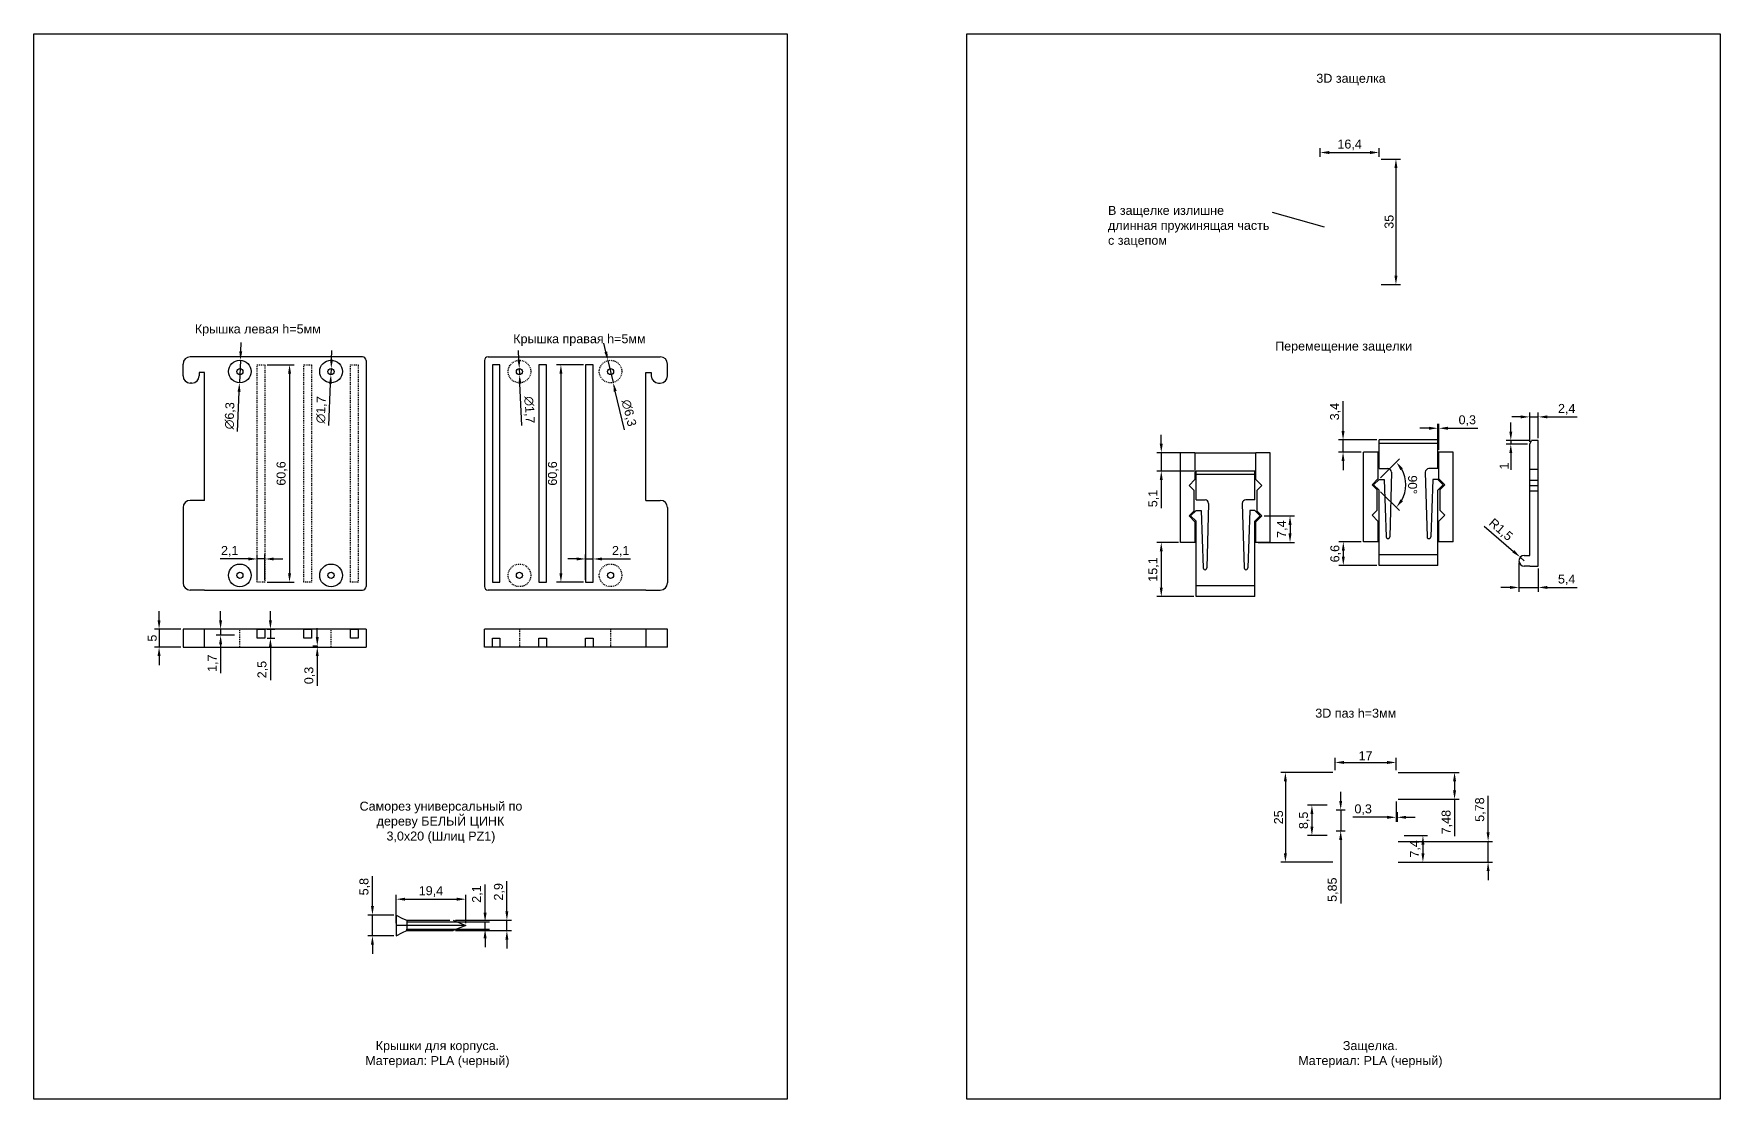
# Model space of a CAD drawing. Header units: millimetres. Extents: x 0 to 730, y 0 to 297.
# Drawn here: x 260 to 730, y 0 to 297 of the extents above; entities that cross this region are included whole.
import ezdxf

# ---------------------------------------------------------------- set-up
doc = ezdxf.new("R2010")
doc.units = ezdxf.units.MM
doc.linetypes.add('ACAD_ISO02W100', pattern=[15, 12, -3])
doc.linetypes.add('HIDDEN', pattern=[0.5, 0.25, -0.25])
doc.styles.get("Standard").update_dxf_attribs({"font": 'arial.ttf'})
doc.dimstyles.new('ISO-25', dxfattribs={"dimtxt": 2.5, "dimasz": 2.5, "dimexe": 1.25, "dimexo": 0.625, "dimtad": 1, "dimtxsty": 'Standard', "dimcen": 2.5, "dimadec": 0, "dimazin": 0, "dimtfac": 1, "dimtmove": 0, "dimatfit": 3, "dimfxl": 1, "dimarcsym": 0})

# ---------------------------------------------------------------- blocks, each defined once
blk = doc.blocks.new('*D49')
at = {"color": 0, "lineweight": -2, "transparency": 16777216}
for p, q in [((343, 206.17), (343.11, 208.67)), ((342.89, 203.68), (342.82, 201.98)), ((342.2, 187.81), (342.71, 199.48))]:
    blk.add_line(p, q, dxfattribs=at)
at = {"color": 0, "transparency": 16777216}
for points in [[(342.58, 206.19), (343.41, 206.16), (342.89, 203.68)], [(342.29, 199.5), (343.12, 199.46), (342.82, 201.98)]]:
    blk.add_solid(points, dxfattribs=at)
at = {"layer": 'Defpoints', "color": 0, "transparency": 16777216}
for p in [(342.89, 203.68), (342.82, 201.98)]:
    blk.add_point(p, dxfattribs=at)
at = {"color": 0, "transparency": 16777216, "insert": (340.22, 192.16), "char_height": 2.5, "attachment_point": 5, "rotation": 87.5131}
blk.add_mtext('∅1,7', dxfattribs=at)
blk = doc.blocks.new('*D50')
at = {"color": 0, "lineweight": -2, "transparency": 16777216}
for p, q in [((317.69, 208.47), (317.8, 210.97)), ((317.59, 205.98), (317.32, 199.68)), ((316.75, 186.17), (317.21, 197.18))]:
    blk.add_line(p, q, dxfattribs=at)
at = {"color": 0, "transparency": 16777216}
for points in [[(317.28, 208.49), (318.11, 208.46), (317.59, 205.98)], [(316.8, 197.2), (317.63, 197.17), (317.32, 199.68)]]:
    blk.add_solid(points, dxfattribs=at)
at = {"layer": 'Defpoints', "color": 0, "transparency": 16777216}
for p in [(317.59, 205.98), (317.32, 199.68)]:
    blk.add_point(p, dxfattribs=at)
at = {"color": 0, "transparency": 16777216, "insert": (314.76, 190.52), "char_height": 2.5, "attachment_point": 5, "rotation": 87.5788}
blk.add_mtext('∅6,3', dxfattribs=at)
blk = doc.blocks.new('*D51')
at = {"color": 0, "lineweight": -2, "transparency": 16777216}
for p, q in [((325.03, 204.73), (332.54, 204.73)), ((331.29, 202.23), (331.29, 146.63)), ((325.03, 144.13), (332.54, 144.13))]:
    blk.add_line(p, q, dxfattribs=at)
at = {"color": 0, "transparency": 16777216}
for points in [[(330.87, 202.23), (331.71, 202.23), (331.29, 204.73)], [(330.87, 146.63), (331.71, 146.63), (331.29, 144.13)]]:
    blk.add_solid(points, dxfattribs=at)
at = {"layer": 'Defpoints', "color": 0, "transparency": 16777216}
for p in [(324.4, 204.73), (324.4, 144.13), (331.29, 144.13)]:
    blk.add_point(p, dxfattribs=at)
at = {"color": 0, "transparency": 16777216, "insert": (329.16, 174.43), "char_height": 2.5, "attachment_point": 5, "rotation": 90}
blk.add_mtext('60,6', dxfattribs=at)
blk = doc.blocks.new('*D52')
at = {"color": 0, "lineweight": -2, "transparency": 16777216}
for p, q in [((319.8, 150.6), (311.94, 150.6)), ((322.3, 144.75), (322.3, 151.85)), ((324.4, 150.6), (322.3, 150.6)), ((324.4, 144.75), (324.4, 151.85)), ((326.9, 150.6), (329.4, 150.6))]:
    blk.add_line(p, q, dxfattribs=at)
at = {"color": 0, "transparency": 16777216}
for points in [[(319.8, 151.02), (319.8, 150.19), (322.3, 150.6)], [(326.9, 151.02), (326.9, 150.19), (324.4, 150.6)]]:
    blk.add_solid(points, dxfattribs=at)
at = {"layer": 'Defpoints', "color": 0, "transparency": 16777216}
for p in [(324.4, 150.6), (322.3, 144.13), (324.4, 144.13)]:
    blk.add_point(p, dxfattribs=at)
at = {"color": 0, "transparency": 16777216, "insert": (314.62, 152.73), "char_height": 2.5, "attachment_point": 5}
blk.add_mtext('2,1', dxfattribs=at)
blk = doc.blocks.new('*D53')
at = {"color": 0, "lineweight": -2, "transparency": 16777216}
for p, q in [((294.93, 133.53), (294.93, 136.03)), ((300.98, 131.03), (293.68, 131.03)), ((294.93, 131.03), (294.93, 126.03)), ((300.98, 126.03), (293.68, 126.03)), ((294.93, 123.53), (294.93, 121.03))]:
    blk.add_line(p, q, dxfattribs=at)
at = {"color": 0, "transparency": 16777216}
for points in [[(294.51, 133.53), (295.34, 133.53), (294.93, 131.03)], [(294.51, 123.53), (295.34, 123.53), (294.93, 126.03)]]:
    blk.add_solid(points, dxfattribs=at)
at = {"layer": 'Defpoints', "color": 0, "transparency": 16777216}
for p in [(301.6, 131.03), (294.93, 126.03), (301.6, 126.03)]:
    blk.add_point(p, dxfattribs=at)
at = {"color": 0, "transparency": 16777216, "insert": (293.03, 128.53), "char_height": 2.5, "attachment_point": 5, "rotation": 90}
blk.add_mtext('5', dxfattribs=at)
blk = doc.blocks.new('*D54')
at = {"color": 0, "lineweight": -2, "transparency": 16777216}
for p, q in [((325.96, 133.53), (325.96, 136.03)), ((325.03, 131.03), (327.21, 131.03)), ((325.03, 128.53), (327.21, 128.53)), ((325.96, 131.03), (325.96, 128.53)), ((325.96, 126.03), (325.96, 116.84))]:
    blk.add_line(p, q, dxfattribs=at)
at = {"color": 0, "transparency": 16777216}
for points in [[(325.54, 133.53), (326.38, 133.53), (325.96, 131.03)], [(325.54, 126.03), (326.38, 126.03), (325.96, 128.53)]]:
    blk.add_solid(points, dxfattribs=at)
at = {"layer": 'Defpoints', "color": 0, "transparency": 16777216}
for p in [(324.4, 131.03), (324.4, 128.53), (325.96, 131.03)]:
    blk.add_point(p, dxfattribs=at)
at = {"color": 0, "transparency": 16777216, "insert": (323.83, 119.77), "char_height": 2.5, "attachment_point": 5, "rotation": 90}
blk.add_mtext('2,5', dxfattribs=at)
blk = doc.blocks.new('*D55')
at = {"color": 0, "lineweight": -2, "transparency": 16777216}
for p, q in [((312.08, 133.53), (312.08, 136.03)), ((315.98, 131.03), (310.83, 131.03)), ((315.98, 129.33), (310.83, 129.33)), ((312.08, 131.03), (312.08, 129.33)), ((312.08, 126.83), (312.08, 118.76))]:
    blk.add_line(p, q, dxfattribs=at)
at = {"color": 0, "transparency": 16777216}
for points in [[(311.66, 133.53), (312.49, 133.53), (312.08, 131.03)], [(311.66, 126.83), (312.49, 126.83), (312.08, 129.33)]]:
    blk.add_solid(points, dxfattribs=at)
at = {"layer": 'Defpoints', "color": 0, "transparency": 16777216}
for p in [(312.08, 129.33), (316.6, 131.03), (316.6, 129.33)]:
    blk.add_point(p, dxfattribs=at)
at = {"color": 0, "transparency": 16777216, "insert": (309.95, 121.54), "char_height": 2.5, "attachment_point": 5, "rotation": 90}
blk.add_mtext('1,7', dxfattribs=at)
blk = doc.blocks.new('*D56')
at = {"color": 0, "lineweight": -2, "transparency": 16777216}
for p, q in [((339.02, 128.83), (339.02, 131.33)), ((339.08, 126.33), (337.77, 126.33)), ((339.08, 126.03), (337.77, 126.03)), ((339.02, 126.33), (339.02, 126.03)), ((339.02, 123.53), (339.02, 115.23))]:
    blk.add_line(p, q, dxfattribs=at)
at = {"color": 0, "transparency": 16777216}
for points in [[(338.6, 128.83), (339.43, 128.83), (339.02, 126.33)], [(338.6, 123.53), (339.43, 123.53), (339.02, 126.03)]]:
    blk.add_solid(points, dxfattribs=at)
at = {"layer": 'Defpoints', "color": 0, "transparency": 16777216}
for p in [(339.02, 126.03), (339.7, 126.33), (339.7, 126.03)]:
    blk.add_point(p, dxfattribs=at)
at = {"color": 0, "transparency": 16777216, "insert": (336.89, 118.13), "char_height": 2.5, "attachment_point": 5, "rotation": 90}
blk.add_mtext('0,3', dxfattribs=at)
blk = doc.blocks.new('*D57')
at = {"color": 0, "lineweight": -2, "transparency": 16777216}
for p, q in [((360.99, 49.08), (360.99, 57.02)), ((380.39, 49.08), (380.39, 57.02)), ((363.49, 55.77), (377.89, 55.77))]:
    blk.add_line(p, q, dxfattribs=at)
at = {"color": 0, "transparency": 16777216}
for points in [[(363.49, 56.19), (363.49, 55.35), (360.99, 55.77)], [(377.89, 56.19), (377.89, 55.35), (380.39, 55.77)]]:
    blk.add_solid(points, dxfattribs=at)
at = {"layer": 'Defpoints', "color": 0, "transparency": 16777216}
for p in [(380.39, 55.77), (360.99, 48.45), (380.39, 48.45)]:
    blk.add_point(p, dxfattribs=at)
at = {"color": 0, "transparency": 16777216, "insert": (370.69, 57.9), "char_height": 2.5, "attachment_point": 5}
blk.add_mtext('19,4', dxfattribs=at)
blk = doc.blocks.new('*D58')
at = {"color": 0, "lineweight": -2, "transparency": 16777216}
for p, q in [((354.39, 53.85), (354.39, 62.16)), ((360.37, 51.35), (353.14, 51.35)), ((354.39, 45.55), (354.39, 51.35)), ((360.37, 45.55), (353.14, 45.55)), ((354.39, 43.05), (354.39, 40.55))]:
    blk.add_line(p, q, dxfattribs=at)
at = {"color": 0, "transparency": 16777216}
for points in [[(353.97, 53.85), (354.8, 53.85), (354.39, 51.35)], [(353.97, 43.05), (354.8, 43.05), (354.39, 45.55)]]:
    blk.add_solid(points, dxfattribs=at)
at = {"layer": 'Defpoints', "color": 0, "transparency": 16777216}
for p in [(360.99, 51.35), (354.39, 45.55), (360.99, 45.55)]:
    blk.add_point(p, dxfattribs=at)
at = {"color": 0, "transparency": 16777216, "insert": (352.26, 59.26), "char_height": 2.5, "attachment_point": 5, "rotation": 90}
blk.add_mtext('5,8', dxfattribs=at)
blk = doc.blocks.new('*D59')
at = {"color": 0, "lineweight": -2, "transparency": 16777216}
for p, q in [((391.86, 52.4), (391.86, 60.75)), ((377.52, 49.9), (393.11, 49.9)), ((377.52, 47), (393.11, 47)), ((391.86, 47), (391.86, 49.9)), ((391.86, 44.5), (391.86, 42))]:
    blk.add_line(p, q, dxfattribs=at)
at = {"color": 0, "transparency": 16777216}
for points in [[(391.44, 52.4), (392.27, 52.4), (391.86, 49.9)], [(391.44, 44.5), (392.27, 44.5), (391.86, 47)]]:
    blk.add_solid(points, dxfattribs=at)
at = {"layer": 'Defpoints', "color": 0, "transparency": 16777216}
for p in [(376.89, 49.9), (376.89, 47), (391.86, 47)]:
    blk.add_point(p, dxfattribs=at)
at = {"color": 0, "transparency": 16777216, "insert": (389.73, 57.83), "char_height": 2.5, "attachment_point": 5, "rotation": 90}
blk.add_mtext('2,9', dxfattribs=at)
blk = doc.blocks.new('*D60')
at = {"color": 0, "lineweight": -2, "transparency": 16777216}
for p, q in [((385.78, 52), (385.78, 59.87)), ((364.62, 49.5), (387.03, 49.5)), ((364.62, 47.4), (387.03, 47.4)), ((385.78, 47.4), (385.78, 49.5)), ((385.78, 44.9), (385.78, 42.4))]:
    blk.add_line(p, q, dxfattribs=at)
at = {"color": 0, "transparency": 16777216}
for points in [[(385.36, 52), (386.2, 52), (385.78, 49.5)], [(385.36, 44.9), (386.2, 44.9), (385.78, 47.4)]]:
    blk.add_solid(points, dxfattribs=at)
at = {"layer": 'Defpoints', "color": 0, "transparency": 16777216}
for p in [(363.99, 49.5), (363.99, 47.4), (385.78, 47.4)]:
    blk.add_point(p, dxfattribs=at)
at = {"color": 0, "transparency": 16777216, "insert": (383.65, 57.19), "char_height": 2.5, "attachment_point": 5, "rotation": 90}
blk.add_mtext('2,1', dxfattribs=at)
blk = doc.blocks.new('*D61')
at = {"color": 0, "lineweight": -2, "transparency": 16777216}
for p, q in [((395.21, 206.17), (395.1, 208.67)), ((395.32, 203.68), (395.39, 201.98)), ((396, 187.81), (395.5, 199.48))]:
    blk.add_line(p, q, dxfattribs=at)
at = {"color": 0, "transparency": 16777216}
for points in [[(395.62, 206.19), (394.79, 206.16), (395.32, 203.68)], [(395.91, 199.5), (395.08, 199.46), (395.39, 201.98)]]:
    blk.add_solid(points, dxfattribs=at)
at = {"layer": 'Defpoints', "color": 0, "transparency": 16777216}
for p in [(395.32, 203.68), (395.39, 201.98)]:
    blk.add_point(p, dxfattribs=at)
at = {"color": 0, "transparency": 16777216, "insert": (397.99, 192.16), "char_height": 2.5, "attachment_point": 5, "rotation": 272.4869}
blk.add_mtext('∅1,7', dxfattribs=at)
blk = doc.blocks.new('*D62')
at = {"color": 0, "lineweight": -2, "transparency": 16777216}
for p, q in [((419.44, 208.32), (418.86, 210.76)), ((420.02, 205.89), (421.48, 199.76)), ((424.62, 186.61), (422.06, 197.33))]:
    blk.add_line(p, q, dxfattribs=at)
at = {"color": 0, "transparency": 16777216}
for points in [[(419.85, 208.42), (419.04, 208.23), (420.02, 205.89)], [(422.47, 197.43), (421.66, 197.24), (421.48, 199.76)]]:
    blk.add_solid(points, dxfattribs=at)
at = {"layer": 'Defpoints', "color": 0, "transparency": 16777216}
for p in [(420.02, 205.89), (421.48, 199.76)]:
    blk.add_point(p, dxfattribs=at)
at = {"color": 0, "transparency": 16777216, "insert": (425.74, 191.26), "char_height": 2.5, "attachment_point": 5, "rotation": 283.4225}
blk.add_mtext('∅6,3', dxfattribs=at)
blk = doc.blocks.new('*D63')
at = {"color": 0, "lineweight": -2, "transparency": 16777216}
for p, q in [((413.18, 204.73), (405.67, 204.73)), ((406.92, 202.23), (406.92, 146.63)), ((413.18, 144.13), (405.67, 144.13))]:
    blk.add_line(p, q, dxfattribs=at)
at = {"color": 0, "transparency": 16777216}
for points in [[(406.5, 202.23), (407.33, 202.23), (406.92, 204.73)], [(406.5, 146.63), (407.33, 146.63), (406.92, 144.13)]]:
    blk.add_solid(points, dxfattribs=at)
at = {"layer": 'Defpoints', "color": 0, "transparency": 16777216}
for p in [(413.8, 204.73), (406.92, 144.13), (413.8, 144.13)]:
    blk.add_point(p, dxfattribs=at)
at = {"color": 0, "transparency": 16777216, "insert": (404.79, 174.43), "char_height": 2.5, "attachment_point": 5, "rotation": 90}
blk.add_mtext('60,6', dxfattribs=at)
blk = doc.blocks.new('*D64')
at = {"color": 0, "lineweight": -2, "transparency": 16777216}
for p, q in [((411.3, 150.6), (408.8, 150.6)), ((413.8, 144.75), (413.8, 151.85)), ((413.8, 150.6), (415.9, 150.6)), ((415.9, 144.75), (415.9, 151.85)), ((418.4, 150.6), (426.26, 150.6))]:
    blk.add_line(p, q, dxfattribs=at)
at = {"color": 0, "transparency": 16777216}
for points in [[(411.3, 151.02), (411.3, 150.19), (413.8, 150.6)], [(418.4, 151.02), (418.4, 150.19), (415.9, 150.6)]]:
    blk.add_solid(points, dxfattribs=at)
at = {"layer": 'Defpoints', "color": 0, "transparency": 16777216}
for p in [(413.8, 150.6), (413.8, 144.13), (415.9, 144.13)]:
    blk.add_point(p, dxfattribs=at)
at = {"color": 0, "transparency": 16777216, "insert": (423.58, 152.73), "char_height": 2.5, "attachment_point": 5}
blk.add_mtext('2,1', dxfattribs=at)
blk = doc.blocks.new('*D89')
at = {"color": 0, "lineweight": -2, "transparency": 16777216}
for p, q in [((622.65, 91.71), (622.65, 95.13)), ((639.65, 91.71), (639.65, 95.13)), ((625.15, 93.88), (637.15, 93.88))]:
    blk.add_line(p, q, dxfattribs=at)
at = {"color": 0, "transparency": 16777216}
for points in [[(625.15, 94.3), (625.15, 93.46), (622.65, 93.88)], [(637.15, 94.3), (637.15, 93.46), (639.65, 93.88)]]:
    blk.add_solid(points, dxfattribs=at)
at = {"layer": 'Defpoints', "color": 0, "transparency": 16777216}
for p in [(622.65, 91.09), (639.65, 93.88), (639.65, 91.09)]:
    blk.add_point(p, dxfattribs=at)
at = {"color": 0, "transparency": 16777216, "insert": (631.15, 95.76), "char_height": 2.5, "attachment_point": 5}
blk.add_mtext('17', dxfattribs=at)
blk = doc.blocks.new('*D90')
at = {"color": 0, "lineweight": -2, "transparency": 16777216}
for p, q in [((620.41, 81.99), (614.95, 81.99)), ((616.2, 79.49), (616.2, 75.99)), ((620.41, 73.49), (614.95, 73.49))]:
    blk.add_line(p, q, dxfattribs=at)
at = {"color": 0, "transparency": 16777216}
for points in [[(615.79, 79.49), (616.62, 79.49), (616.2, 81.99)], [(615.79, 75.99), (616.62, 75.99), (616.2, 73.49)]]:
    blk.add_solid(points, dxfattribs=at)
at = {"layer": 'Defpoints', "color": 0, "transparency": 16777216}
for p in [(621.03, 81.99), (616.2, 73.49), (621.03, 73.49)]:
    blk.add_point(p, dxfattribs=at)
at = {"color": 0, "transparency": 16777216, "insert": (614.08, 77.74), "char_height": 2.5, "attachment_point": 5, "rotation": 90}
blk.add_mtext('8,5', dxfattribs=at)
blk = doc.blocks.new('*D91')
at = {"color": 0, "lineweight": -2, "transparency": 16777216}
for p, q in [((622.03, 91.09), (607.56, 91.09)), ((608.81, 88.59), (608.81, 68.59)), ((622.03, 66.09), (607.56, 66.09))]:
    blk.add_line(p, q, dxfattribs=at)
at = {"color": 0, "transparency": 16777216}
for points in [[(608.39, 88.59), (609.23, 88.59), (608.81, 91.09)], [(608.39, 68.59), (609.23, 68.59), (608.81, 66.09)]]:
    blk.add_solid(points, dxfattribs=at)
at = {"layer": 'Defpoints', "color": 0, "transparency": 16777216}
for p in [(622.65, 91.09), (608.81, 66.09), (622.65, 66.09)]:
    blk.add_point(p, dxfattribs=at)
at = {"color": 0, "transparency": 16777216, "insert": (606.91, 78.59), "char_height": 2.5, "attachment_point": 5, "rotation": 90}
blk.add_mtext('25', dxfattribs=at)
blk = doc.blocks.new('*D92')
at = {"color": 0, "lineweight": -2, "transparency": 16777216}
for p, q in [((639.65, 82.99), (639.65, 77.34)), ((639.95, 80.04), (639.95, 77.34)), ((637.15, 78.59), (627.58, 78.59)), ((639.95, 78.59), (639.65, 78.59)), ((642.45, 78.59), (644.95, 78.59))]:
    blk.add_line(p, q, dxfattribs=at)
at = {"color": 0, "transparency": 16777216}
for points in [[(637.15, 79.01), (637.15, 78.18), (639.65, 78.59)], [(642.45, 79.01), (642.45, 78.18), (639.95, 78.59)]]:
    blk.add_solid(points, dxfattribs=at)
at = {"layer": 'Defpoints', "color": 0, "transparency": 16777216}
for p in [(639.65, 83.61), (639.95, 80.66), (639.95, 78.59)]:
    blk.add_point(p, dxfattribs=at)
at = {"color": 0, "transparency": 16777216, "insert": (630.48, 80.72), "char_height": 2.5, "attachment_point": 5}
blk.add_mtext('0,3', dxfattribs=at)
blk = doc.blocks.new('*D93')
at = {"color": 0, "lineweight": -2, "transparency": 16777216}
for p, q in [((640.28, 91.09), (657.2, 91.09)), ((655.95, 88.59), (655.95, 86.11)), ((640.28, 83.61), (657.2, 83.61)), ((655.95, 83.61), (655.95, 73.38))]:
    blk.add_line(p, q, dxfattribs=at)
at = {"color": 0, "transparency": 16777216}
for points in [[(655.53, 88.59), (656.37, 88.59), (655.95, 91.09)], [(655.53, 86.11), (656.37, 86.11), (655.95, 83.61)]]:
    blk.add_solid(points, dxfattribs=at)
at = {"layer": 'Defpoints', "color": 0, "transparency": 16777216}
for p in [(639.65, 91.09), (639.65, 83.61), (655.95, 83.61)]:
    blk.add_point(p, dxfattribs=at)
at = {"color": 0, "transparency": 16777216, "insert": (653.82, 77.25), "char_height": 2.5, "attachment_point": 5, "rotation": 90}
blk.add_mtext('7,48', dxfattribs=at)
blk = doc.blocks.new('*D94')
at = {"color": 0, "lineweight": -2, "transparency": 16777216}
for p, q in [((665.3, 74.36), (665.3, 84.61)), ((640.28, 71.86), (666.55, 71.86)), ((665.3, 66.09), (665.3, 71.86)), ((640.28, 66.09), (666.55, 66.09)), ((665.3, 63.59), (665.3, 61.09))]:
    blk.add_line(p, q, dxfattribs=at)
at = {"color": 0, "transparency": 16777216}
for points in [[(664.89, 74.36), (665.72, 74.36), (665.3, 71.86)], [(664.89, 63.59), (665.72, 63.59), (665.3, 66.09)]]:
    blk.add_solid(points, dxfattribs=at)
at = {"layer": 'Defpoints', "color": 0, "transparency": 16777216}
for p in [(639.65, 71.86), (665.3, 71.86), (639.65, 66.09)]:
    blk.add_point(p, dxfattribs=at)
at = {"color": 0, "transparency": 16777216, "insert": (663.18, 80.74), "char_height": 2.5, "attachment_point": 5, "rotation": 90}
blk.add_mtext('5,78', dxfattribs=at)
blk = doc.blocks.new('*D95')
at = {"color": 0, "lineweight": -2, "transparency": 16777216}
for p, q in [((624.22, 83.16), (624.22, 85.66)), ((622.98, 80.66), (625.47, 80.66)), ((624.22, 80.66), (624.22, 74.81)), ((622.98, 74.81), (625.47, 74.81)), ((624.22, 72.31), (624.22, 54.54))]:
    blk.add_line(p, q, dxfattribs=at)
at = {"color": 0, "transparency": 16777216}
for points in [[(623.81, 83.16), (624.64, 83.16), (624.22, 80.66)], [(623.81, 72.31), (624.64, 72.31), (624.22, 74.81)]]:
    blk.add_solid(points, dxfattribs=at)
at = {"layer": 'Defpoints', "color": 0, "transparency": 16777216}
for p in [(622.35, 80.66), (622.35, 74.81), (624.22, 74.81)]:
    blk.add_point(p, dxfattribs=at)
at = {"color": 0, "transparency": 16777216, "insert": (622.1, 58.42), "char_height": 2.5, "attachment_point": 5, "rotation": 90}
blk.add_mtext('5,85', dxfattribs=at)
blk = doc.blocks.new('*D96')
at = {"color": 0, "lineweight": -2, "transparency": 16777216}
for p, q in [((624.88, 186.28), (624.88, 194.57)), ((634.27, 183.78), (623.63, 183.78)), ((624.88, 180.38), (624.88, 183.78)), ((629.97, 180.38), (623.63, 180.38)), ((624.88, 177.88), (624.88, 175.38))]:
    blk.add_line(p, q, dxfattribs=at)
at = {"color": 0, "transparency": 16777216}
for points in [[(624.46, 186.28), (625.3, 186.28), (624.88, 183.78)], [(624.46, 177.88), (625.3, 177.88), (624.88, 180.38)]]:
    blk.add_solid(points, dxfattribs=at)
at = {"layer": 'Defpoints', "color": 0, "transparency": 16777216}
for p in [(624.88, 183.78), (634.9, 183.78), (630.6, 180.38)]:
    blk.add_point(p, dxfattribs=at)
at = {"color": 0, "transparency": 16777216, "insert": (622.75, 191.67), "char_height": 2.5, "attachment_point": 5, "rotation": 90}
blk.add_mtext('3,4', dxfattribs=at)
blk = doc.blocks.new('*D97')
at = {"color": 0, "lineweight": -2, "transparency": 16777216}
for p, q in [((629.97, 155.38), (623.69, 155.38)), ((624.94, 152.88), (624.94, 151.28)), ((634.27, 148.78), (623.69, 148.78))]:
    blk.add_line(p, q, dxfattribs=at)
at = {"color": 0, "transparency": 16777216}
for points in [[(624.53, 152.88), (625.36, 152.88), (624.94, 155.38)], [(624.53, 151.28), (625.36, 151.28), (624.94, 148.78)]]:
    blk.add_solid(points, dxfattribs=at)
at = {"layer": 'Defpoints', "color": 0, "transparency": 16777216}
for p in [(630.6, 155.38), (624.94, 148.78), (634.9, 148.78)]:
    blk.add_point(p, dxfattribs=at)
at = {"color": 0, "transparency": 16777216, "insert": (622.82, 152.08), "char_height": 2.5, "attachment_point": 5, "rotation": 90}
blk.add_mtext('6,6', dxfattribs=at)
blk = doc.blocks.new('*D98')
at = {"color": 0, "lineweight": -2, "transparency": 16777216}
for p, q in [((651.3, 181), (651.3, 188.28)), ((651.6, 181), (651.6, 188.28)), ((648.8, 187.03), (646.3, 187.03)), ((651.3, 187.03), (651.6, 187.03)), ((654.1, 187.03), (662.4, 187.03))]:
    blk.add_line(p, q, dxfattribs=at)
at = {"color": 0, "transparency": 16777216}
for points in [[(648.8, 187.45), (648.8, 186.61), (651.3, 187.03)], [(654.1, 187.45), (654.1, 186.61), (651.6, 187.03)]]:
    blk.add_solid(points, dxfattribs=at)
at = {"layer": 'Defpoints', "color": 0, "transparency": 16777216}
for p in [(651.6, 187.03), (651.3, 180.38), (651.6, 180.38)]:
    blk.add_point(p, dxfattribs=at)
at = {"color": 0, "transparency": 16777216, "insert": (659.5, 189.16), "char_height": 2.5, "attachment_point": 5}
blk.add_mtext('0,3', dxfattribs=at)
blk = doc.blocks.new('*D99')
at = {"color": 0, "lineweight": -2, "transparency": 16777216}
for p, q in [((635.34, 173.22), (640.6, 178.48)), ((635.34, 169.34), (640.6, 164.07))]:
    blk.add_line(p, q, dxfattribs=at)
blk.add_arc((633.4, 171.28), 8.94, 331.0741, 28.9309, dxfattribs=at)
at = {"color": 0, "transparency": 16777216}
for points in [[(640.89, 175.35), (641.56, 175.85), (639.72, 177.6)], [(641.56, 166.7), (640.89, 167.2), (639.72, 164.96)]]:
    blk.add_solid(points, dxfattribs=at)
at = {"layer": 'Defpoints', "color": 0, "transparency": 16777216}
for p in [(633.4, 171.28), (633.4, 171.28), (634.9, 172.78), (634.9, 169.78), (642.03, 168.96)]:
    blk.add_point(p, dxfattribs=at)
at = {"color": 0, "transparency": 16777216, "insert": (644.24, 171.28), "char_height": 2.5, "attachment_point": 5, "rotation": 270.0025}
blk.add_mtext('90°', dxfattribs=at)
blk = doc.blocks.new('*D100')
at = {"color": 0, "lineweight": -2, "transparency": 16777216}
for p, q in [((674.39, 190.2), (671.89, 190.2)), ((676.89, 183.23), (676.89, 191.45)), ((676.89, 190.2), (679.29, 190.2)), ((679.29, 184.23), (679.29, 191.45)), ((681.79, 190.2), (690.12, 190.2))]:
    blk.add_line(p, q, dxfattribs=at)
at = {"color": 0, "transparency": 16777216}
for points in [[(674.39, 190.62), (674.39, 189.78), (676.89, 190.2)], [(681.79, 190.62), (681.79, 189.78), (679.29, 190.2)]]:
    blk.add_solid(points, dxfattribs=at)
at = {"layer": 'Defpoints', "color": 0, "transparency": 16777216}
for p in [(679.29, 190.2), (679.29, 183.61), (676.89, 182.61)]:
    blk.add_point(p, dxfattribs=at)
at = {"color": 0, "transparency": 16777216, "insert": (687.21, 192.33), "char_height": 2.5, "attachment_point": 5}
blk.add_mtext('2,4', dxfattribs=at)
blk = doc.blocks.new('*D101')
at = {"color": 0, "lineweight": -2, "transparency": 16777216}
for p, q in [((673.89, 149.48), (673.89, 141.41)), ((679.29, 147.98), (679.29, 141.41)), ((671.39, 142.66), (668.89, 142.66)), ((673.89, 142.66), (679.29, 142.66)), ((681.79, 142.66), (690.08, 142.66))]:
    blk.add_line(p, q, dxfattribs=at)
at = {"color": 0, "transparency": 16777216}
for points in [[(671.39, 143.08), (671.39, 142.24), (673.89, 142.66)], [(681.79, 143.08), (681.79, 142.24), (679.29, 142.66)]]:
    blk.add_solid(points, dxfattribs=at)
at = {"layer": 'Defpoints', "color": 0, "transparency": 16777216}
for p in [(673.89, 150.11), (679.29, 148.61), (679.29, 142.66)]:
    blk.add_point(p, dxfattribs=at)
at = {"color": 0, "transparency": 16777216, "insert": (687.19, 144.78), "char_height": 2.5, "attachment_point": 5}
blk.add_mtext('5,4', dxfattribs=at)
blk = doc.blocks.new('*D102')
at = {"color": 0, "lineweight": -2, "transparency": 16777216}
for p, q in [((664.25, 159.72), (672.36, 152.72)), ((675.39, 150.11), (674.25, 151.09))]:
    blk.add_line(p, q, dxfattribs=at)
at = {"color": 0, "transparency": 16777216}
blk.add_solid([(672.63, 153.04), (672.09, 152.4), (674.25, 151.09)], dxfattribs=at)
at = {"layer": 'Defpoints', "color": 0, "transparency": 16777216}
for p in [(674.25, 151.09), (675.39, 150.11)]:
    blk.add_point(p, dxfattribs=at)
at = {"color": 0, "transparency": 16777216, "insert": (668.75, 158.65), "char_height": 2.5, "attachment_point": 5, "rotation": 319.2242}
blk.add_mtext('R1,5', dxfattribs=at)
blk = doc.blocks.new('*D103')
at = {"color": 0, "lineweight": -2, "transparency": 16777216}
for p, q in [((671.63, 186.11), (671.63, 188.61)), ((676.77, 183.61), (670.38, 183.61)), ((671.63, 183.61), (671.63, 182.61)), ((676.27, 182.61), (670.38, 182.61)), ((671.63, 180.11), (671.63, 175.44))]:
    blk.add_line(p, q, dxfattribs=at)
at = {"color": 0, "transparency": 16777216}
for points in [[(671.21, 186.11), (672.04, 186.11), (671.63, 183.61)], [(671.21, 180.11), (672.04, 180.11), (671.63, 182.61)]]:
    blk.add_solid(points, dxfattribs=at)
at = {"layer": 'Defpoints', "color": 0, "transparency": 16777216}
for p in [(677.39, 183.61), (671.63, 182.61), (676.89, 182.61)]:
    blk.add_point(p, dxfattribs=at)
at = {"color": 0, "transparency": 16777216, "insert": (669.75, 176.52), "char_height": 2.5, "attachment_point": 5, "rotation": 90}
blk.add_mtext('1', dxfattribs=at)
blk = doc.blocks.new('*D104')
at = {"color": 0, "lineweight": -2, "transparency": 16777216}
for p, q in [((574.22, 182.71), (574.22, 185.21)), ((582.98, 180.21), (572.97, 180.21)), ((574.22, 180.21), (574.22, 175.11)), ((583.28, 175.11), (572.97, 175.11)), ((574.22, 172.61), (574.22, 164.79))]:
    blk.add_line(p, q, dxfattribs=at)
at = {"color": 0, "transparency": 16777216}
for points in [[(573.8, 182.71), (574.63, 182.71), (574.22, 180.21)], [(573.8, 172.61), (574.63, 172.61), (574.22, 175.11)]]:
    blk.add_solid(points, dxfattribs=at)
at = {"layer": 'Defpoints', "color": 0, "transparency": 16777216}
for p in [(583.61, 180.21), (574.22, 175.11), (583.91, 175.11)]:
    blk.add_point(p, dxfattribs=at)
at = {"color": 0, "transparency": 16777216, "insert": (572.09, 167.45), "char_height": 2.5, "attachment_point": 5, "rotation": 90}
blk.add_mtext('5,1', dxfattribs=at)
blk = doc.blocks.new('*D105')
at = {"color": 0, "lineweight": -2, "transparency": 16777216}
for p, q in [((578.98, 155.21), (572.97, 155.21)), ((574.22, 152.71), (574.22, 142.61)), ((583.28, 140.11), (572.97, 140.11))]:
    blk.add_line(p, q, dxfattribs=at)
at = {"color": 0, "transparency": 16777216}
for points in [[(573.8, 152.71), (574.63, 152.71), (574.22, 155.21)], [(573.8, 142.61), (574.63, 142.61), (574.22, 140.11)]]:
    blk.add_solid(points, dxfattribs=at)
at = {"layer": 'Defpoints', "color": 0, "transparency": 16777216}
for p in [(579.61, 155.21), (574.22, 140.11), (583.91, 140.11)]:
    blk.add_point(p, dxfattribs=at)
at = {"color": 0, "transparency": 16777216, "insert": (572.09, 147.66), "char_height": 2.5, "attachment_point": 5, "rotation": 90}
blk.add_mtext('15,1', dxfattribs=at)
blk = doc.blocks.new('*D106')
at = {"color": 0, "lineweight": -2, "transparency": 16777216}
for p, q in [((618.51, 262.71), (618.51, 265.14)), ((621.01, 263.89), (632.41, 263.89)), ((634.91, 262.71), (634.91, 265.14))]:
    blk.add_line(p, q, dxfattribs=at)
at = {"color": 0, "transparency": 16777216}
for points in [[(621.01, 264.3), (621.01, 263.47), (618.51, 263.89)], [(632.41, 264.3), (632.41, 263.47), (634.91, 263.89)]]:
    blk.add_solid(points, dxfattribs=at)
at = {"layer": 'Defpoints', "color": 0, "transparency": 16777216}
for p in [(634.91, 263.89), (618.51, 262.08), (634.91, 262.08)]:
    blk.add_point(p, dxfattribs=at)
at = {"color": 0, "transparency": 16777216, "insert": (626.71, 266.01), "char_height": 2.5, "attachment_point": 5}
blk.add_mtext('16,4', dxfattribs=at)
blk = doc.blocks.new('*D107')
at = {"color": 0, "lineweight": -2, "transparency": 16777216}
for p, q in [((635.54, 262.08), (640.87, 262.08)), ((639.62, 259.58), (639.62, 229.58)), ((635.54, 227.08), (640.87, 227.08))]:
    blk.add_line(p, q, dxfattribs=at)
at = {"color": 0, "transparency": 16777216}
for points in [[(639.2, 259.58), (640.03, 259.58), (639.62, 262.08)], [(639.2, 229.58), (640.03, 229.58), (639.62, 227.08)]]:
    blk.add_solid(points, dxfattribs=at)
at = {"layer": 'Defpoints', "color": 0, "transparency": 16777216}
for p in [(634.91, 262.08), (634.91, 227.08), (639.62, 227.08)]:
    blk.add_point(p, dxfattribs=at)
at = {"color": 0, "transparency": 16777216, "insert": (637.71, 244.58), "char_height": 2.5, "attachment_point": 5, "rotation": 90}
blk.add_mtext('35', dxfattribs=at)
blk = doc.blocks.new('*D108')
at = {"color": 0, "lineweight": -2, "transparency": 16777216}
for p, q in [((602.86, 162.61), (611.35, 162.61)), ((610.1, 160.11), (610.1, 157.71)), ((601.23, 155.21), (611.35, 155.21))]:
    blk.add_line(p, q, dxfattribs=at)
at = {"color": 0, "transparency": 16777216}
for points in [[(609.69, 160.11), (610.52, 160.11), (610.1, 162.61)], [(609.69, 157.71), (610.52, 157.71), (610.1, 155.21)]]:
    blk.add_solid(points, dxfattribs=at)
at = {"layer": 'Defpoints', "color": 0, "transparency": 16777216}
for p in [(602.23, 162.61), (600.61, 155.21), (610.1, 155.21)]:
    blk.add_point(p, dxfattribs=at)
at = {"color": 0, "transparency": 16777216, "insert": (607.98, 158.91), "char_height": 2.5, "attachment_point": 5, "rotation": 90}
blk.add_mtext('7,4', dxfattribs=at)
blk = doc.blocks.new('*D109')
at = {"color": 0, "lineweight": -2, "transparency": 16777216}
for p, q in [((641.9, 73.49), (648.39, 73.49)), ((647.14, 70.99), (647.14, 68.59)), ((640.28, 66.09), (648.39, 66.09))]:
    blk.add_line(p, q, dxfattribs=at)
at = {"color": 0, "transparency": 16777216}
for points in [[(646.72, 70.99), (647.56, 70.99), (647.14, 73.49)], [(646.72, 68.59), (647.56, 68.59), (647.14, 66.09)]]:
    blk.add_solid(points, dxfattribs=at)
at = {"layer": 'Defpoints', "color": 0, "transparency": 16777216}
for p in [(641.28, 73.49), (639.65, 66.09), (647.14, 66.09)]:
    blk.add_point(p, dxfattribs=at)
at = {"color": 0, "transparency": 16777216, "insert": (645.02, 69.79), "char_height": 2.5, "attachment_point": 5, "rotation": 90}
blk.add_mtext('7,4', dxfattribs=at)

msp = doc.modelspace()

# ---------------------------------------------------------------- linework, layer by layer
for p, q in [((605.164, 247.305), (619.603, 243.187)), ((351.603, 206.928), (307.603, 206.928)), ((386.603, 206.928), (430.603, 206.928)), ((307.603, 166.928), (307.603, 202.528)), ((352.603, 205.928), (352.603, 142.928)), ((385.603, 205.928), (385.603, 142.928)), ((430.603, 166.928), (430.603, 202.528)), ((634.897, 175.778), (634.897, 183.778)), ((651.297, 183.778), (634.897, 183.778)), ((651.297, 175.778), (651.297, 183.778)), ((676.89, 182.607), (677.39, 183.607)), ((679.29, 183.607), (677.39, 183.607)), ((679.29, 148.607), (679.29, 183.607)), ((579.61, 155.207), (579.61, 180.207)), ((583.61, 180.207), (579.61, 180.207)), ((583.61, 180.207), (583.61, 172.732)), ((583.61, 180.207), (600.61, 180.207)), ((604.61, 180.207), (600.61, 180.207)), ((600.61, 172.732), (600.61, 180.207)), ((630.597, 155.378), (630.597, 180.378)), ((634.597, 180.378), (630.597, 180.378)), ((634.597, 180.378), (634.597, 172.902)), ((634.897, 180.378), (634.597, 180.378)), ((651.297, 182.778), (634.897, 182.778)), ((651.597, 180.378), (651.297, 180.378)), ((655.597, 180.378), (651.597, 180.378)), ((651.597, 172.902), (651.597, 180.378)), ((676.89, 151.607), (676.89, 182.607)), ((583.91, 167.107), (583.91, 175.107)), ((600.31, 175.107), (583.91, 175.107)), ((600.31, 174.107), (583.91, 174.107)), ((600.31, 167.107), (600.31, 175.107)), ((634.897, 175.778), (637.397, 175.778)), ((638.397, 174.777), (637.897, 156.778)), ((647.797, 174.777), (648.297, 156.778)), ((651.297, 175.778), (648.797, 175.778)), ((676.89, 175.607), (679.29, 175.607)), ((583.61, 172.732), (581.986, 171.107)), ((581.986, 171.107), (583.31, 169.783)), ((583.31, 169.783), (583.31, 163.932)), ((602.234, 171.107), (600.61, 172.732)), ((600.91, 169.783), (602.234, 171.107)), ((600.91, 163.932), (600.91, 169.783)), ((634.597, 172.902), (632.973, 171.278)), ((632.973, 171.278), (634.297, 169.953)), ((633.397, 171.278), (634.897, 172.778)), ((634.897, 169.778), (633.397, 171.278)), ((634.297, 169.953), (634.297, 164.102)), ((634.897, 172.778), (636.297, 172.778)), ((634.897, 148.778), (634.897, 169.778)), ((636.297, 172.778), (636.897, 156.778)), ((649.897, 172.778), (649.297, 156.778)), ((651.297, 172.778), (649.897, 172.778)), ((652.797, 171.278), (651.297, 172.778)), ((651.297, 169.778), (652.797, 171.278)), ((651.297, 148.778), (651.297, 169.778)), ((653.221, 171.278), (651.597, 172.902)), ((651.897, 169.953), (653.221, 171.278)), ((651.897, 164.102), (651.897, 169.953)), ((676.89, 172.607), (679.29, 172.607)), ((676.89, 171.107), (679.29, 171.107)), ((676.89, 169.607), (679.29, 169.607)), ((583.91, 167.107), (586.41, 167.107)), ((587.41, 166.106), (586.91, 148.107)), ((596.81, 166.106), (597.31, 148.107)), ((600.31, 167.107), (597.81, 167.107)), ((583.31, 163.932), (581.986, 162.607)), ((581.986, 162.607), (583.61, 160.983)), ((582.41, 162.607), (583.91, 164.107)), ((583.91, 161.107), (582.41, 162.607)), ((583.61, 160.983), (583.61, 155.207)), ((583.91, 164.107), (585.31, 164.107)), ((583.91, 140.107), (583.91, 161.107)), ((585.31, 164.107), (585.91, 148.107)), ((598.91, 164.107), (598.31, 148.107)), ((600.31, 164.107), (598.91, 164.107)), ((601.81, 162.607), (600.31, 164.107)), ((600.31, 161.107), (601.81, 162.607)), ((600.31, 140.107), (600.31, 161.107)), ((600.61, 160.983), (602.234, 162.607)), ((600.61, 155.207), (600.61, 160.983)), ((602.234, 162.607), (600.91, 163.932)), ((634.297, 164.102), (632.973, 162.778)), ((632.973, 162.778), (634.597, 161.153)), ((634.597, 161.153), (634.597, 155.378)), ((651.597, 161.153), (653.221, 162.778)), ((651.597, 155.378), (651.597, 161.153)), ((653.221, 162.778), (651.897, 164.102)), ((583.61, 155.207), (579.61, 155.207)), ((583.91, 155.207), (583.61, 155.207)), ((600.61, 155.207), (600.31, 155.207)), ((604.61, 155.207), (600.61, 155.207)), ((634.597, 155.378), (630.597, 155.378)), ((634.897, 155.378), (634.597, 155.378)), ((651.597, 155.378), (651.297, 155.378)), ((655.597, 155.378), (651.597, 155.378)), ((651.297, 151.778), (634.897, 151.778)), ((675.39, 151.607), (676.89, 151.607)), ((651.297, 148.778), (634.897, 148.778)), ((676.89, 148.607), (675.39, 148.607)), ((676.89, 148.607), (679.29, 148.607)), ((307.603, 141.928), (351.603, 141.928)), ((430.603, 141.928), (386.603, 141.928)), ((600.31, 143.107), (583.91, 143.107)), ((600.31, 140.107), (583.91, 140.107)), ((301.603, 131.028), (301.603, 126.028)), ((352.603, 131.028), (301.603, 131.028)), ((307.603, 126.028), (307.603, 131.028)), ((352.603, 131.028), (352.603, 126.028)), ((436.603, 131.028), (385.603, 131.028)), ((385.603, 126.028), (385.603, 131.028)), ((430.603, 131.028), (430.603, 126.028)), ((436.603, 126.028), (436.603, 131.028)), ((301.603, 126.028), (352.603, 126.028)), ((436.603, 126.028), (385.603, 126.028)), ((360.995, 49.904), (360.995, 51.354)), ((360.995, 51.354), (362.795, 50.404)), ((360.995, 51.354), (360.995, 45.554)), ((380.395, 48.454), (360.995, 48.454)), ((360.995, 47.004), (360.995, 45.554)), ((362.795, 50.404), (363.995, 49.904)), ((362.795, 46.504), (363.995, 47.004)), ((363.995, 49.904), (363.995, 47.004)), ((363.995, 49.904), (363.995, 49.504)), ((363.995, 49.504), (376.895, 49.504)), ((363.995, 49.504), (377.86, 49.504)), ((363.995, 47.004), (363.995, 47.404)), ((363.995, 47.404), (377.86, 47.404)), ((363.995, 47.004), (376.895, 47.004)), ((376.895, 49.904), (380.395, 48.454)), ((380.395, 48.454), (376.895, 47.004)), ((360.995, 45.554), (362.795, 46.504))]:
    msp.add_line(p, q)
at = {"linetype": 'Continuous'}
for p, q in [((307.603, 206.928), (303.603, 206.928)), ((430.603, 206.928), (434.603, 206.928)), ((301.603, 201.628), (301.603, 204.928)), ((307.603, 202.528), (306.103, 202.528)), ((306.103, 202.528), (306.103, 201.628)), ((430.603, 202.528), (432.103, 202.528)), ((432.103, 202.528), (432.103, 201.628)), ((436.603, 201.628), (436.603, 204.928)), ((304.103, 199.628), (303.603, 199.628)), ((434.103, 199.628), (434.603, 199.628)), ((604.61, 155.207), (604.61, 180.207)), ((655.597, 155.378), (655.597, 180.378)), ((301.603, 164.928), (301.603, 143.928)), ((307.603, 166.928), (303.603, 166.928)), ((430.603, 166.928), (434.603, 166.928)), ((436.603, 164.928), (436.603, 143.928)), ((307.603, 141.928), (303.603, 141.928)), ((430.603, 141.928), (434.603, 141.928))]:
    msp.add_line(p, q, dxfattribs=at)
at = {"linetype": 'HIDDEN'}
for p, q in [((317.453, 126.028), (317.453, 131.028)), ((342.853, 126.028), (342.853, 131.028)), ((395.353, 131.028), (395.353, 126.028)), ((420.753, 131.028), (420.753, 126.028))]:
    msp.add_line(p, q, dxfattribs=at)
at = {"linetype": 'ACAD_ISO02W100'}
msp.add_line((363.995, 49.904), (376.895, 49.904), dxfattribs=at)
at = {"linetype": 'HIDDEN'}
for points in [[(324.403, 204.728), (324.403, 144.128), (322.303, 144.128), (322.303, 204.728)], [(337.403, 204.728), (337.403, 144.128), (335.303, 144.128), (335.303, 204.728)], [(350.403, 204.728), (350.403, 144.128), (348.303, 144.128), (348.303, 204.728)]]:
    msp.add_lwpolyline(points, close=True, dxfattribs=at)
for points in [[(387.803, 204.728), (387.803, 144.128), (389.903, 144.128), (389.903, 204.728)], [(400.803, 204.728), (400.803, 144.128), (402.903, 144.128), (402.903, 204.728)], [(413.803, 204.728), (413.803, 144.128), (415.903, 144.128), (415.903, 204.728)], [(324.403, 131.028), (324.403, 128.528), (322.303, 128.528), (322.303, 131.028)], [(337.403, 131.028), (337.403, 128.528), (335.303, 128.528), (335.303, 131.028)], [(350.403, 131.028), (350.403, 128.528), (348.303, 128.528), (348.303, 131.028)], [(387.803, 126.028), (387.803, 128.528), (389.903, 128.528), (389.903, 126.028)], [(400.803, 126.028), (400.803, 128.528), (402.903, 128.528), (402.903, 126.028)], [(413.803, 126.028), (413.803, 128.528), (415.903, 128.528), (415.903, 126.028)]]:
    msp.add_lwpolyline(points, close=True)
for centre, radius in [((317.453, 202.828), 3.15), ((317.453, 202.828), 0.85), ((342.853, 202.828), 3.15), ((342.853, 202.828), 0.85), ((395.353, 202.828), 0.85), ((420.753, 202.828), 0.85), ((317.453, 146.028), 3.15), ((317.453, 146.028), 0.85), ((342.853, 146.028), 3.15), ((342.853, 146.028), 0.85), ((395.353, 146.028), 0.85), ((420.753, 146.028), 0.85)]:
    msp.add_circle(centre, radius)
for centre in [(395.353, 202.828), (420.753, 202.828), (395.353, 146.028), (420.753, 146.028)]:
    msp.add_circle(centre, 3.15, dxfattribs=at)
at = {"linetype": 'Continuous'}
for centre, start, end in [((303.603, 204.928), 90, 180), ((434.603, 204.928), 0, 90), ((303.603, 201.628), 180, 270), ((304.103, 201.628), 270, 0), ((434.103, 201.628), 180, 270), ((434.603, 201.628), 270, 0), ((303.603, 164.928), 90, 180), ((434.603, 164.928), 0, 90), ((303.603, 143.928), 180, 270), ((434.603, 143.928), 270, 0)]:
    msp.add_arc(centre, 2, start, end, dxfattribs=at)
for centre, radius, start, end in [((351.603, 205.928), 1, 0, 90), ((386.603, 205.928), 1, 90, 180), ((637.397, 174.778), 1, 359.94459, 90), ((648.797, 174.778), 1, 90, 180.05541), ((586.41, 166.107), 1, 359.94459, 90), ((597.81, 166.107), 1, 90, 180.05541), ((637.397, 156.778), 0.5, 179.99809, 0), ((648.797, 156.778), 0.5, 180, 0.00191), ((675.39, 150.107), 1.5, 90, 270), ((586.41, 148.107), 0.5, 179.99809, 0), ((597.81, 148.107), 0.5, 180, 0.00191), ((351.603, 142.928), 1, 270, 0), ((386.603, 142.928), 1, 180, 270)]:
    msp.add_arc(centre, radius, start, end)
at = {"layer": 'Defpoints', "linetype": 'Continuous'}
for points in [[(260, 297), (470, 297), (470, 0), (260, 0)], [(520, 297), (730, 297), (730, 0), (520, 0)]]:
    msp.add_lwpolyline(points, close=True, dxfattribs=at)

# ---------------------------------------------------------------- texts
at = {"char_height": 2.5, "attachment_point": 1}
for s, width, insert in [('3D защелка', 21.95162, (617.433, 285.828)), ('В защелке излишне длинная пружинящая часть с зацепом', 46.55368, (559.377, 249.005)), ('Крышка левая h=5мм', 45.71906, (304.914, 215.965)), ('\\pi4.67058;Крышка правая h=5мм', 45.71906, (388.966, 213.232)), ('Перемещение защелки', 46.55368, (605.959, 211.193)), ('3D паз h=3мм', 31.32896, (617.146, 108.872)), ('\\pi0.32628;Саморез универсальный по \\P\\pi5.07901;дереву БЕЛЫЙ ЦИНК \\P\\pi7.82201;3,0х20 (Шлиц PZ1)', 45.71906, (350.483, 82.956))]:
    msp.add_mtext_dynamic_manual_height_columns(s, width=width, gutter_width=12.5, heights=[0], dxfattribs=dict(at, insert=insert))
at = {"linetype": 'Continuous', "char_height": 2.5, "attachment_point": 5}
for s, insert in [('Крышки для корпуса.\\PМатериал: PLA (черный) ', (372.5, 12.5)), ('Защелка.\\PМатериал: PLA (черный) ', (632.5, 12.5))]:
    msp.add_mtext_dynamic_manual_height_columns(s, width=185, gutter_width=5, heights=[0], dxfattribs=dict(at, insert=insert))

# ---------------------------------------------------------------- dimensions: what is measured, and where the dimension line sits
for base, p1, p2, picture, middle in [((634.913, 263.886), (618.513, 262.084), (634.913, 262.084), '*D106', (626.713, 266.014)), ((679.29, 190.2), (676.89, 182.607), (679.29, 183.607), '*D100', (687.207, 192.328)), ((651.597, 187.028), (651.297, 180.378), (651.597, 180.378), '*D98', (659.498, 189.156)), ((679.29, 142.659), (673.89, 150.107), (679.29, 148.607), '*D101', (687.186, 144.781)), ((639.655, 93.881), (622.655, 91.086), (639.655, 91.086), '*D89', (631.155, 95.761)), ((380.395, 55.769), (360.995, 48.454), (380.395, 48.454), '*D57', (370.695, 57.897))]:
    dim = msp.add_linear_dim(base=base, p1=p1, p2=p2, dimstyle='ISO-25')
    dim.commit()
    dim.dimension.update_dxf_attribs({"geometry": picture, "text_midpoint": middle})
for base, p1, p2, angle, picture, middle in [((639.615, 227.084), (634.913, 262.084), (634.913, 227.084), 90, '*D107', (639.615, 244.584)), ((413.803, 150.605), (415.903, 144.128), (413.803, 144.128), 180, '*D64', (423.584, 150.605)), ((325.961, 131.028), (324.403, 128.528), (324.403, 131.028), 90, '*D54', (325.961, 119.768)), ((624.225, 74.811), (622.355, 80.662), (622.355, 74.811), 90, '*D95', (624.225, 58.423)), ((354.385, 45.554), (360.995, 51.354), (360.995, 45.554), 90, '*D58', (354.385, 59.258)), ((385.78, 47.404), (363.995, 49.504), (363.995, 47.404), 90, '*D60', (385.78, 57.185)), ((391.858, 47.004), (376.895, 49.904), (376.895, 47.004), 90, '*D59', (391.858, 57.829))]:
    dim = msp.add_linear_dim(base=base, p1=p1, p2=p2, angle=angle, dimstyle='ISO-25')
    dim.commit()
    dim.dimension.update_dxf_attribs({"geometry": picture, "text_midpoint": middle, "dimtype": 160})
for p1, p2, picture, middle in [((317.586, 205.975), (317.32, 199.681), '*D50', (314.762, 190.52)), ((420.022, 205.892), (421.484, 199.764), '*D62', (425.743, 191.259))]:
    dim = msp.add_diameter_dim_2p(p1=p1, p2=p2, dimstyle='ISO-25')
    dim.commit()
    dim.dimension.update_dxf_attribs({"geometry": picture, "text_midpoint": middle})
for p1, p2, picture, middle in [((342.89, 203.677), (342.816, 201.979), '*D49', (342.386, 192.07)), ((395.316, 203.677), (395.39, 201.979), '*D61', (395.82, 192.07))]:
    dim = msp.add_diameter_dim_2p(p1=p1, p2=p2, dimstyle='ISO-25')
    dim.commit()
    dim.dimension.update_dxf_attribs({"geometry": picture, "text_midpoint": middle, "dimtype": 163})
for base, p1, p2, picture, middle in [((331.29, 144.128), (324.403, 204.728), (324.403, 144.128), '*D51', (329.163, 174.428)), ((406.915, 144.128), (413.803, 204.728), (413.803, 144.128), '*D63', (404.788, 174.428)), ((624.88, 183.778), (630.597, 180.378), (634.897, 183.778), '*D96', (622.752, 191.672)), ((671.626, 182.607), (677.39, 183.607), (676.89, 182.607), '*D103', (669.746, 176.522)), ((574.218, 175.107), (583.61, 180.207), (583.91, 175.107), '*D104', (572.09, 167.448)), ((610.103, 155.207), (602.234, 162.607), (600.61, 155.207), '*D108', (607.981, 158.907)), ((574.217, 140.107), (579.61, 155.207), (583.91, 140.107), '*D105', (572.09, 147.657)), ((624.945, 148.778), (630.597, 155.378), (634.897, 148.778), '*D97', (622.817, 152.078)), ((294.927, 126.028), (301.603, 131.028), (301.603, 126.028), '*D53', (293.031, 128.528)), ((312.077, 129.328), (316.603, 131.028), (316.603, 129.328), '*D55', (309.949, 121.545)), ((339.018, 126.028), (339.703, 126.328), (339.703, 126.028), '*D56', (336.89, 118.127)), ((608.809, 66.086), (622.655, 91.086), (622.655, 66.086), '*D91', (606.908, 78.586)), ((655.9503, 83.6106), (639.6546, 91.0863), (639.6546, 83.6106), '*D93', (653.8229, 77.2463)), ((665.304, 71.862), (639.655, 66.086), (639.655, 71.862), '*D94', (663.177, 80.736)), ((616.205, 73.486), (621.03, 81.986), (621.03, 73.486), '*D90', (614.077, 77.736)), ((647.139, 66.086), (641.279, 73.486), (639.655, 66.086), '*D109', (645.016, 69.786))]:
    dim = msp.add_linear_dim(base=base, p1=p1, p2=p2, angle=90, dimstyle='ISO-25')
    dim.commit()
    dim.dimension.update_dxf_attribs({"geometry": picture, "text_midpoint": middle})
dim = msp.add_angular_dim_2l(base=(642.035, 168.964), line1=((634.897, 169.778), (633.397, 171.278)), line2=((633.397, 171.278), (634.897, 172.778)), dimstyle='ISO-25')
dim.commit()
dim.dimension.update_dxf_attribs({"geometry": '*D99', "text_midpoint": (644.241, 171.278)})
dim = msp.add_radius_dim(center=(675.39, 150.107), mpoint=(674.254, 151.087), dimstyle='ISO-25')
dim.commit()
dim.dimension.update_dxf_attribs({"geometry": '*D102', "text_midpoint": (668.748, 158.645)})
for base, p1, p2, picture, middle in [((324.403, 150.605), (322.303, 144.128), (324.403, 144.128), '*D52', (314.622, 150.605)), ((639.955, 78.592), (639.655, 83.611), (639.955, 80.662), '*D92', (630.48, 78.592))]:
    dim = msp.add_linear_dim(base=base, p1=p1, p2=p2, dimstyle='ISO-25')
    dim.commit()
    dim.dimension.update_dxf_attribs({"geometry": picture, "text_midpoint": middle, "dimtype": 160})

doc.saveas('drawing.dxf')
